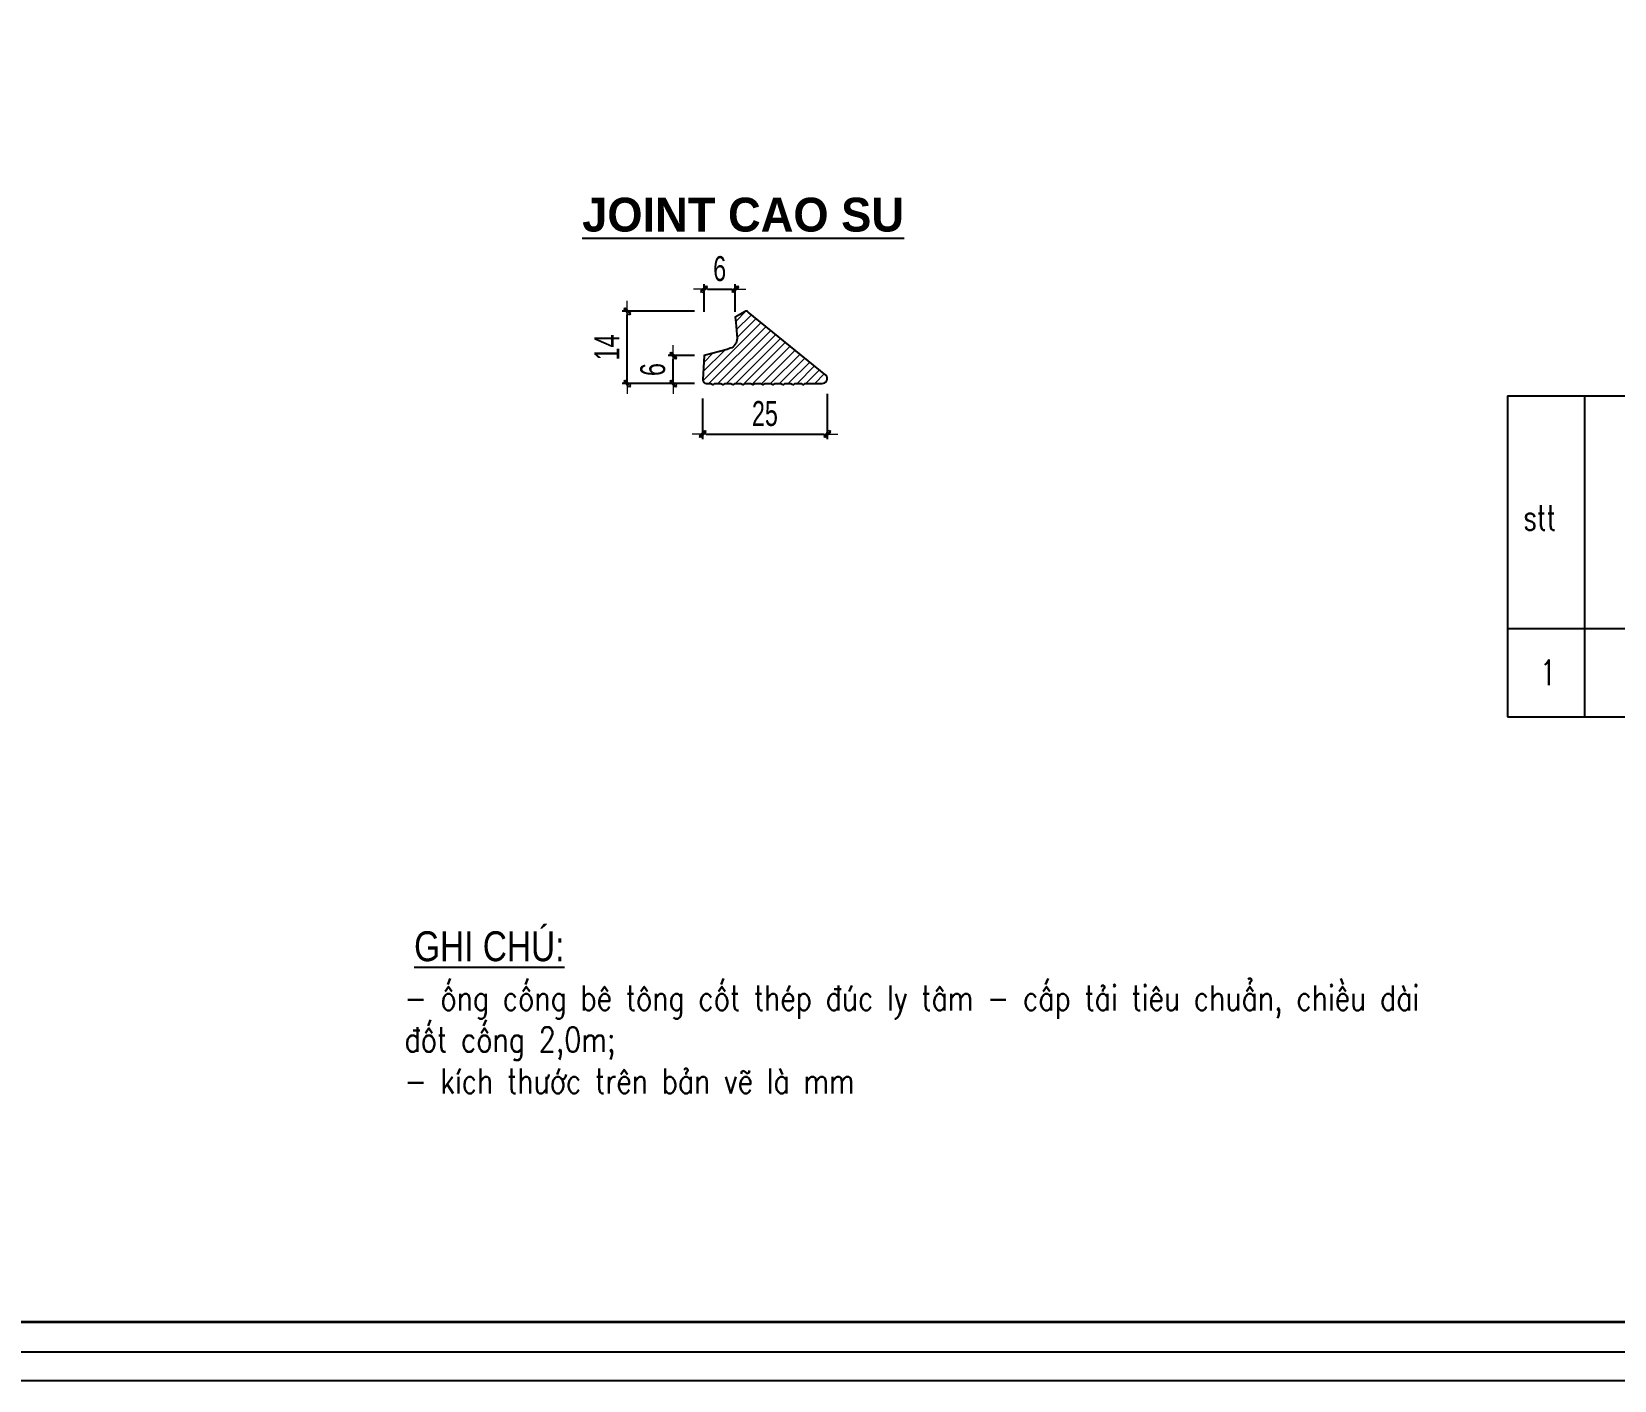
# Model space of a CAD drawing. Header units: inches. Extents: x 2792 to 53517, y -20644 to 27576.
# Drawn here: x 35479 to 38655, y 14196 to 16904 of the extents above; entities that cross this region are included whole.
import ezdxf
from ezdxf.enums import TextEntityAlignment as Align

# ---------------------------------------------------------------- set-up
doc = ezdxf.new("R2010")
doc.units = ezdxf.units.IN
doc.header["$MEASUREMENT"] = 0
doc.layers.add('ENTTNTHIETKE1', color=2, linetype='Continuous')
doc.layers.add('KHUNGTEN', color=5, linetype='Continuous')
for name, color, linetype, lineweight in [('JOINT TAM GIAC', 151, 'Continuous', 25), ('LC Dim', 8, 'Continuous', 18), ('LC Net thay', 7, 'Continuous', 25), ('LC Text1', 3, 'Continuous', 20), ('LC Text2', 7, 'Continuous', 25), ('THEP', 1, 'Continuous', 35), ('to', 7, 'Continuous', 15)]:
    doc.layers.add(name, color=color, linetype=linetype, lineweight=lineweight)
doc.styles.add('HOATBIF', font='hoatbif.shx', dxfattribs={"width": 0.7})
doc.styles.add('LC 1', font='')
doc.styles.add('LC 3', font='vnsimli.shx', dxfattribs={"width": 0.75})
doc.styles.add('T2', font='', dxfattribs={"width": 0.8})
doc.styles.get('LC 1').set_extended_font_data('.VnAvantH', bold=True)
doc.styles.get('T2').set_extended_font_data('.VnArialH')
doc.dimstyles.new('1-100(1-25)', dxfattribs={"dimscale": 25, "dimtxt": 2.5, "dimasz": 0.35, "dimexe": 0.5, "dimexo": 0, "dimgap": 0.8, "dimtad": 1, "dimdec": 0, "dimzin": 0, "dimdsep": 46, "dimtxsty": 'HOATBIF', "dimblk1": 'DOT', "dimblk2": 'DOT', "dimsah": 1, "dimcen": -1, "dimdle": 1, "dimclrd": 256, "dimclre": 256, "dimclrt": 4, "dimadec": 3, "dimazin": 2, "dimtfac": 0.333333, "dimtdec": 0, "dimtix": 1, "dimtmove": 2, "dimatfit": 3, "dimldrblk": 'DOT', "dimfxl": 1, "dimtvp": 0.833333, "dimtolj": 1, "dimtzin": 0, "dimarcsym": 0})

# ---------------------------------------------------------------- blocks, each defined once
blk = doc.blocks.new('khung vpn')
at = {"layer": 'Defpoints'}
blk.add_line((52498.758, -4235.276), (52556.46, -4235.276), dxfattribs=at)
at = {"layer": 'KHUNGTEN'}
blk.add_lwpolyline([(52556.243, -4234.885), (52502.048, -4234.885), (52502.048, -4195.662), (52556.243, -4195.662)], close=True, dxfattribs=at)
at = {"layer": 'THEP'}
blk.add_lwpolyline([(52555.832, -4234.474), (52502.459, -4234.474), (52502.459, -4196.073), (52555.832, -4196.073)], close=True, dxfattribs=at)
blk = doc.blocks.new('DOT')
at = {"layer": 'LC Dim'}
blk.add_line((-3, 0), (3, 0), dxfattribs=at)
at = {"layer": 'LC Dim', "color": 4}
blk.add_line((-1, -1), (1, 1), dxfattribs=at)
blk.add_lwpolyline([(0.5, 1), (-1, -0.5), (-0.5, -1), (1, 0.5)], close=True, dxfattribs=at)
blk = doc.blocks.new('*D160')
at = {"layer": 'Defpoints', "color": 0, "ltscale": 2, "transparency": 16777216}
for p in [(36674.2, 16342.8), (36809.4, 16342.8), (36809.4, 16197.8)]:
    blk.add_point(p, dxfattribs=at)
at = {"layer": 'LC Dim', "lineweight": -2, "ltscale": 2, "transparency": 16777216}
for p, q in [((36809.4, 16342.8), (36664.2, 16342.8)), ((36674.2, 16204.8), (36674.2, 16335.8)), ((36809.4, 16197.8), (36664.2, 16197.8))]:
    blk.add_line(p, q, dxfattribs=at)
at = {"layer": 'LC Dim', "lineweight": -2, "ltscale": 2, "transparency": 16777216, "xscale": 7, "yscale": 7, "zscale": 7}
for p, rotation in [((36674.2, 16342.8), 90), ((36674.2, 16197.8), 270)]:
    blk.add_blockref('DOT', p, dxfattribs=dict(at, rotation=rotation))
at = {"layer": 'LC Dim', "color": 4, "ltscale": 2, "transparency": 16777216, "insert": (36633.2, 16270.3), "char_height": 50, "attachment_point": 5, "rotation": 90, "style": 'HOATBIF'}
blk.add_mtext('\\A1;14', dxfattribs=at)
blk = doc.blocks.new('_Dot')
at = {"color": 0, "linetype": 'ByBlock', "lineweight": -2}
blk.add_line((-0.5, 0), (-1, 0), dxfattribs=at)
at = {"color": 0, "linetype": 'ByBlock', "const_width": 0.5}
blk.add_lwpolyline([(-0.25, 0, 1), (0.25, 0, 1)], format="xyb", close=True, dxfattribs=at)
blk = doc.blocks.new('*D161')
at = {"layer": 'Defpoints', "color": 0, "ltscale": 2, "transparency": 16777216}
for p in [(36766.7, 16253.8), (36809.4, 16253.8), (36809.4, 16197.8)]:
    blk.add_point(p, dxfattribs=at)
at = {"layer": 'LC Dim', "lineweight": -2, "ltscale": 2, "transparency": 16777216}
for p, q in [((36809.4, 16253.8), (36756.7, 16253.8)), ((36766.7, 16204.8), (36766.7, 16246.8)), ((36809.4, 16197.8), (36756.7, 16197.8))]:
    blk.add_line(p, q, dxfattribs=at)
at = {"layer": 'LC Dim', "lineweight": -2, "ltscale": 2, "transparency": 16777216, "xscale": 7, "yscale": 7, "zscale": 7}
for p, rotation in [((36766.7, 16253.8), 90), ((36766.7, 16197.8), 270)]:
    blk.add_blockref('DOT', p, dxfattribs=dict(at, rotation=rotation))
at = {"layer": 'LC Dim', "color": 4, "ltscale": 2, "transparency": 16777216, "insert": (36725.7, 16225.8), "char_height": 50, "attachment_point": 5, "rotation": 90, "style": 'HOATBIF'}
blk.add_mtext('\\A1;6', dxfattribs=at)
blk = doc.blocks.new('*D162')
at = {"layer": 'Defpoints', "color": 0, "ltscale": 2, "transparency": 16777216}
for p in [(37075.6, 16176.9), (36825.6, 16167.6), (37075.6, 16096.3)]:
    blk.add_point(p, dxfattribs=at)
at = {"layer": 'LC Dim', "lineweight": -2, "ltscale": 2, "transparency": 16777216}
for p, q in [((37075.6, 16176.9), (37075.6, 16086.3)), ((36825.6, 16167.6), (36825.6, 16086.3)), ((36832.6, 16096.3), (37068.6, 16096.3))]:
    blk.add_line(p, q, dxfattribs=at)
at = {"layer": 'LC Dim', "lineweight": -2, "ltscale": 2, "transparency": 16777216, "xscale": 7, "yscale": 7, "zscale": 7, "rotation": 180}
blk.add_blockref('DOT', (36825.6, 16096.3), dxfattribs=at)
at = {"layer": 'LC Dim', "lineweight": -2, "ltscale": 2, "transparency": 16777216, "xscale": 7, "yscale": 7, "zscale": 7}
blk.add_blockref('DOT', (37075.6, 16096.3), dxfattribs=at)
at = {"layer": 'LC Dim', "color": 4, "ltscale": 2, "transparency": 16777216, "insert": (36950.6, 16137.3), "char_height": 50, "attachment_point": 5, "style": 'HOATBIF'}
blk.add_mtext('\\A1;25', dxfattribs=at)
blk = doc.blocks.new('*D163')
at = {"layer": 'Defpoints', "color": 0, "ltscale": 2, "transparency": 16777216}
for p in [(36891.1, 16387.3), (36828.5, 16341.5), (36891.1, 16341.5)]:
    blk.add_point(p, dxfattribs=at)
at = {"layer": 'LC Dim', "lineweight": -2, "ltscale": 2, "transparency": 16777216}
for p, q in [((36828.5, 16341.5), (36828.5, 16397.3)), ((36891.1, 16341.5), (36891.1, 16397.3)), ((36835.5, 16387.3), (36884.1, 16387.3))]:
    blk.add_line(p, q, dxfattribs=at)
at = {"layer": 'LC Dim', "lineweight": -2, "ltscale": 2, "transparency": 16777216, "xscale": 7, "yscale": 7, "zscale": 7, "rotation": 180}
blk.add_blockref('DOT', (36828.5, 16387.3), dxfattribs=at)
at = {"layer": 'LC Dim', "lineweight": -2, "ltscale": 2, "transparency": 16777216, "xscale": 7, "yscale": 7, "zscale": 7}
blk.add_blockref('DOT', (36891.1, 16387.3), dxfattribs=at)
at = {"layer": 'LC Dim', "color": 4, "ltscale": 2, "transparency": 16777216, "insert": (36859.8, 16428.3), "char_height": 50, "attachment_point": 5, "style": 'HOATBIF'}
blk.add_mtext('\\A1;6', dxfattribs=at)
blk = doc.blocks.new('TIEUDE2')
at = {"layer": 'LC Text2', "color": 7, "style": 'LC 1'}
blk.add_attdef('%%UTIªU§Ò', text='', height=3.5, dxfattribs=at).set_placement((0, 0), align=Align.BOTTOM_CENTER)
blk.add_attdef('TL', text='', height=2.2, dxfattribs=at).set_placement((0, -1.8), align=Align.TOP_CENTER)

msp = doc.modelspace()

# ---------------------------------------------------------------- hatches: boundary and pattern name
at = {"layer": 'to'}
h = msp.add_hatch(dxfattribs=at)
h.set_pattern_fill('ANSI31', color=256, scale=100, style=0)
h.set_pattern_definition([(45, (30734.407, -46651.439), (-8.8388348, 8.8388348), [])])
h.paths.add_polyline_path([(36962.7, 16197.8), (36965.1, 16196.4), (36966.8, 16195.9), (36968.1, 16196), (36969.4, 16196.9), (36970.5, 16197.8), (36982.8, 16197.8), (36985.3, 16196.4), (36986.9, 16195.9), (36988.3, 16196), (36989.6, 16196.9), (36990.6, 16197.8), (37002.9, 16197.8), (37005.4, 16196.4), (37007.1, 16195.9), (37008.4, 16196), (37009.7, 16196.9), (37010.8, 16197.8), (37023.1, 16197.8), (37025.5, 16196.4), (37027.2, 16195.9), (37028.5, 16196), (37029.8, 16196.9), (37030.9, 16197.8), (37065.6, 16197.8, 0.649989), (37073.1, 16214.5), (36917.2, 16341.2, 0.350993), (36911, 16342.2), (36891.1, 16330.8), (36892.1, 16320.1), (36894.6, 16288.1, -0.329988), (36881.1, 16268.5), (36874.6, 16266.2), (36828.5, 16253.8), (36826, 16205.2, 0.429124), (36833, 16197.8), (36841.9, 16197.8), (36844.4, 16196.4), (36846, 16195.9), (36847.4, 16196), (36848.7, 16196.9), (36849.7, 16197.8), (36862, 16197.8), (36862.9, 16197.3), (36863.6, 16197), (36864.2, 16196.7), (36864.7, 16196.5), (36865.1, 16196.3), (36865.4, 16196.2), (36865.7, 16196.1), (36866, 16196.1), (36866.2, 16196), (36866.4, 16196), (36866.6, 16196), (36866.8, 16196), (36867, 16196), (36867.2, 16196.1), (36867.4, 16196.1), (36867.6, 16196.2), (36867.8, 16196.3), (36868, 16196.5), (36868.3, 16196.6), (36868.5, 16196.8), (36868.8, 16197), (36869.1, 16197.2), (36869.5, 16197.5), (36869.9, 16197.8), (36882.2, 16197.8), (36883, 16197.3), (36883.7, 16197), (36884.3, 16196.7), (36884.8, 16196.5), (36885.2, 16196.3), (36885.6, 16196.2), (36885.9, 16196.1), (36886.1, 16196.1), (36886.3, 16196), (36886.5, 16196), (36886.8, 16196), (36886.9, 16196), (36887.1, 16196), (36887.3, 16196.1), (36887.5, 16196.1), (36887.7, 16196.2), (36887.9, 16196.3), (36888.2, 16196.5), (36888.4, 16196.6), (36888.7, 16196.8), (36889, 16197), (36889.3, 16197.2), (36889.6, 16197.5), (36890, 16197.8), (36902.3, 16197.8), (36904.8, 16196.4), (36906.4, 16195.9), (36907.8, 16196), (36909.1, 16196.9), (36910.1, 16197.8), (36922.4, 16197.8), (36924.9, 16196.4), (36926.5, 16195.9), (36927.9, 16196), (36929.2, 16196.9), (36930.3, 16197.8), (36942.6, 16197.8), (36945, 16196.4), (36946.7, 16195.9), (36948, 16196), (36949.3, 16196.9), (36950.4, 16197.8)])

# ---------------------------------------------------------------- linework, layer by layer
at = {"layer": 'JOINT TAM GIAC', "elevation": 0}
msp.add_lwpolyline([(36917.2, 16341.2, 0.350993), (36911, 16342.2), (36891.1, 16330.8), (36892.1, 16320.1), (36894.6, 16288.1, -0.329988), (36881.1, 16268.5), (36874.6, 16266.2), (36828.5, 16253.8), (36826, 16205.2, 0.429124), (36833, 16197.8), (36841.9, 16197.8), (36844.4, 16196.4), (36846, 16195.9), (36847.4, 16196), (36848.7, 16196.9), (36849.7, 16197.8), (36862, 16197.8), (36862.9, 16197.3), (36863.6, 16197), (36864.2, 16196.7), (36864.7, 16196.5), (36865.1, 16196.3), (36865.4, 16196.2), (36865.7, 16196.1), (36866, 16196.1), (36866.2, 16196), (36866.4, 16196), (36866.6, 16196), (36866.8, 16196), (36867, 16196), (36867.2, 16196.1), (36867.4, 16196.1), (36867.6, 16196.2), (36867.8, 16196.3), (36868, 16196.5), (36868.3, 16196.6), (36868.5, 16196.8), (36868.8, 16197), (36869.1, 16197.2), (36869.5, 16197.5), (36869.9, 16197.8), (36882.2, 16197.8), (36883, 16197.3), (36883.7, 16197), (36884.3, 16196.7), (36884.8, 16196.5), (36885.2, 16196.3), (36885.6, 16196.2), (36885.9, 16196.1), (36886.1, 16196.1), (36886.3, 16196), (36886.5, 16196), (36886.8, 16196), (36886.9, 16196), (36887.1, 16196), (36887.3, 16196.1), (36887.5, 16196.1), (36887.7, 16196.2), (36887.9, 16196.3), (36888.2, 16196.5), (36888.4, 16196.6), (36888.7, 16196.8), (36889, 16197), (36889.3, 16197.2), (36889.6, 16197.5), (36890, 16197.8), (36902.3, 16197.8), (36904.8, 16196.4), (36906.4, 16195.9), (36907.8, 16196), (36909.1, 16196.9), (36910.1, 16197.8), (36922.4, 16197.8), (36924.9, 16196.4), (36926.5, 16195.9), (36927.9, 16196), (36929.2, 16196.9), (36930.3, 16197.8), (36942.6, 16197.8), (36945, 16196.4), (36946.7, 16195.9), (36948, 16196), (36949.3, 16196.9), (36950.4, 16197.8), (36962.7, 16197.8), (36965.1, 16196.4), (36966.8, 16195.9), (36968.1, 16196), (36969.4, 16196.9), (36970.5, 16197.8), (36982.8, 16197.8), (36985.3, 16196.4), (36986.9, 16195.9), (36988.3, 16196), (36989.6, 16196.9), (36990.6, 16197.8), (37002.9, 16197.8), (37005.4, 16196.4), (37007.1, 16195.9), (37008.4, 16196), (37009.7, 16196.9), (37010.8, 16197.8), (37023.1, 16197.8), (37025.5, 16196.4), (37027.2, 16195.9), (37028.5, 16196), (37029.8, 16196.9), (37030.9, 16197.8), (37065.6, 16197.8, 0.649989), (37073.1, 16214.5)], format="xyb", close=True, dxfattribs=at)
at = {"layer": 'LC Net thay'}
for p, q in [((38441.1, 16173.3, 0), (41397.6, 16173.3, 0)), ((38441.1, 16173.3, 0), (38441.1, 15528.6, 0)), ((38595.3, 16173.3, 0), (38595.3, 15528.6, 0)), ((38441.1, 15705.9, 0), (41397.6, 15705.9, 0)), ((38441.1, 15528.6, 0), (41397.6, 15528.6, 0))]:
    msp.add_line(p, q, dxfattribs=at)

# ---------------------------------------------------------------- block references
at = {"layer": 'ENTTNTHIETKE1', "color": 6, "xscale": 145.5769351532813, "yscale": 145.5769351532813, "zscale": 145.5769351532813}
msp.add_blockref('khung vpn', (-7607776.9, 630754.5, 0), dxfattribs=at)
at = {"layer": 'LC Text2'}
ref = msp.add_blockref('TIEUDE2', (36906.8, 16482.6, 0), dxfattribs=dict(at, xscale=20.00000000004511, yscale=20.00000000004511, zscale=20.00000000004511))
ref.add_attrib('%%UTIªU§Ò', '%%Ujoint cao su', dxfattribs={"color": 7, "height": 67.923, "style": 'LC 1'}).set_placement((36906.8, 16482.6, 0), align=Align.BOTTOM_CENTER)

# ---------------------------------------------------------------- texts
at = {"layer": 'LC Text1', "char_height": 50, "width": 725.023, "attachment_point": 1, "style": 'LC 3'}
for s, insert in [('stt', (38472.6, 15953.4, 0)), ('1', (38506.3, 15642.4, 0))]:
    msp.add_mtext(s, dxfattribs=dict(at, insert=insert))
at = {"layer": 'LC Text1', "color": 3, "ltscale": 200, "insert": (36227.4, 14988.8, 0), "char_height": 50, "width": 2259.548, "attachment_point": 1, "style": 'LC 3'}
msp.add_mtext('{\\W0.8;- èng cèng bª t«ng cèt thÐp ®óc ly t©m - cÊp t¶i tiªu chuÈn, chiÒu dµi ®èt cèng 2,0m;\\P- kÝch th\xadíc trªn b¶n vÏ lµ mm}', dxfattribs=at)
at = {"layer": 'LC Text2', "style": 'T2', "width": 0.8}
msp.add_text('%%Ughi chó:', height=60, dxfattribs=at).set_placement((36246.5, 15037.8, 0))

# ---------------------------------------------------------------- dimensions: what is measured, and where the dimension line sits
at = {"layer": 'LC Dim', "ltscale": 2}
for base, p1, p2, picture, middle in [((36891.1, 16387.3, 0), (36828.5, 16341.5, 0), (36891.1, 16341.5, 0), '*D163', (36859.8, 16428.3, 0)), ((37075.6, 16096.3, 0), (36825.6, 16167.6, 0), (37075.6, 16176.9, 0), '*D162', (36950.6, 16137.3, 0))]:
    dim = msp.add_linear_dim(base=base, p1=p1, p2=p2, dimstyle='1-100(1-25)', override={"dimscale": 20, "dimlfac": 0.1}, dxfattribs=at)
    dim.commit()
    dim.dimension.update_dxf_attribs({"geometry": picture, "text_midpoint": middle})
for base, p1, p2, picture, middle in [((36674.2397, 16342.7834, 0.0001), (36809.4144, 16197.8054, 0.0001), (36809.4144, 16342.7834, 0.0001), '*D160', (36633.2397, 16270.2944, 0.0001)), ((36766.7, 16253.8, 0), (36809.4, 16197.8, 0), (36809.4, 16253.8, 0), '*D161', (36725.7, 16225.8, 0))]:
    dim = msp.add_linear_dim(base=base, p1=p1, p2=p2, angle=90, dimstyle='1-100(1-25)', override={"dimscale": 20, "dimlfac": 0.1}, dxfattribs=at)
    dim.commit()
    dim.dimension.update_dxf_attribs({"geometry": picture, "text_midpoint": middle})

doc.saveas('drawing.dxf')
